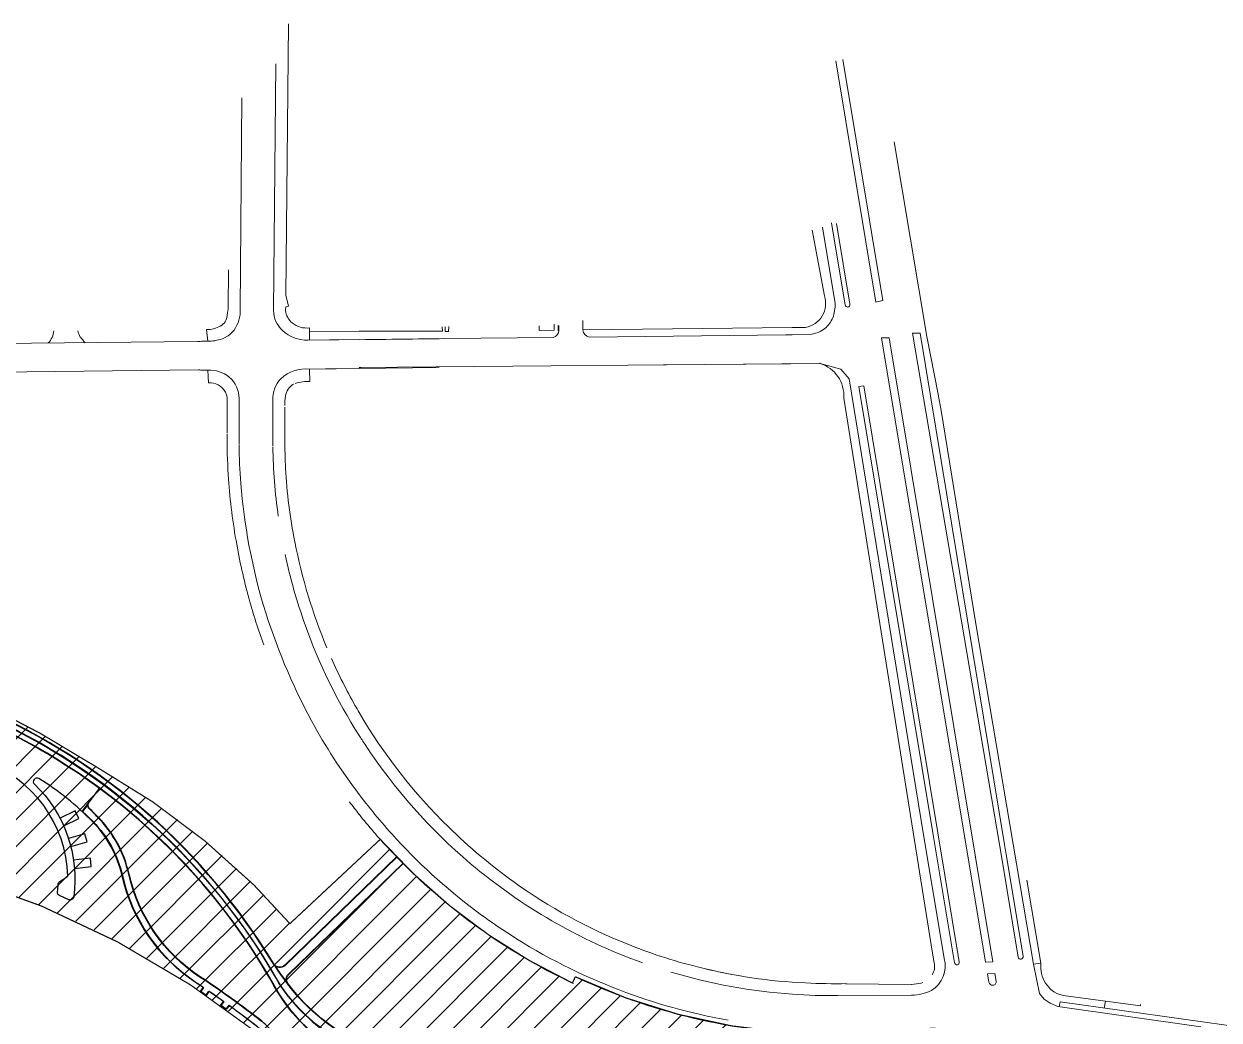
# Model space of a CAD drawing. Extents: x 216 to 1057, y -885 to -291.
# Drawn here: x 1015.8 to 1029.27, y -654.88 to -643.67 of the extents above; entities that cross this region are included whole.
import ezdxf

# ---------------------------------------------------------------- set-up
doc = ezdxf.new("R2010")
doc.units = 0
doc.header["$LTSCALE"] = 1000
doc.header["$MEASUREMENT"] = 0
doc.linetypes.add('2', pattern=[0])
doc.linetypes.add('ACAD_ISO05W100', pattern=[34, 24, -3, 0.5, -3, 0.5, -3])
doc.layers.get('0').update_dxf_attribs({"linetype": 'CONTINUOUS'})

# ---------------------------------------------------------------- blocks, each defined once
blk = doc.blocks.new('索引图')
h = blk.add_hatch()
h.set_pattern_fill('ANSI31', color=251, scale=5000)
h.set_pattern_definition([(45, (-343244937.3183714, -671142701.8827525), (-5612.66007566822, 5612.660075668221), [])])
edge = h.paths.add_edge_path()
edge.add_arc((1049818.492525518, 988927.8444814682), 11268.47745668729, -106.46898487249467, 20.869026845496478, ccw=False)
edge.add_arc((1034227.327120602, 934348.5360987186), 45494.65063801684, 74.18782831914484, 102.2662090585989)
edge.add_arc((1017308.748115778, 1010607.618821263), 32619.61583907291, 205.5192727609332, 282.8472438422083, ccw=False)
edge.add_arc((970318.7934205532, 989329.7682939768), 18981.44955705814, 22.37249009623707, 59.89109240701482)
edge.add_arc((973851.0683149099, 994213.2476414442), 12999.06104715039, 62.5626908488738, 86.5706189984306)
edge.add_arc((973685.6018460989, 1016437.213779211), 9296.140183171272, 192.5453006417377, 275.8223905356724, ccw=False)
edge.add_arc((954628.9266605377, 1011800.403809547), 10319.96742728737, 14.69315915671661, 56.21285448726997)
edge.add_arc((963307.8783435822, 1025471.954512715), 5881.954347866851, 141.4984705032354, 240.0118543902008, ccw=False)
edge.add_arc((720898.7439210415, 728863.1606520414), 383032.7174504229, 51.62174755896319, 83.16275166104701)
edge.add_line((766498.588312149, 1109171.873185635), (767320.7709230781, 1304087.82815671))
edge.add_line((767320.7709230781, 1304087.82815671), (779879.0813863873, 1304211.404694676))
edge.add_line((779879.0813863873, 1304211.404694676), (779852.6816285849, 1299210.117247462))
edge.add_line((779852.6816285849, 1299210.117247462), (779258.6816285849, 1186680.117247462))
edge.add_line((779258.6816285849, 1186680.117247462), (790471.6816285849, 1187820.117247462))
edge.add_line((790471.6816285849, 1187820.117247462), (818624.6816287041, 1178369.117247462))
edge.add_arc((630802.8489080667, 731309.7587780952), 484911.4463915871, 57.49718364309342, 67.21139541464618, ccw=False)
edge.add_arc((739827.6275250316, 870075.2217220068), 309786.1233966591, 45.5445608235284, 60.713962391380505, ccw=False)
edge.add_line((956787.6816287041, 1091199.117247701), (971748.6816285849, 1075142.117247462))
edge.add_line((971748.6816285849, 1075142.117247462), (1009430.686487854, 1110284.626204967))
edge.add_arc((1197522.213606536, 1278278.664226651), 252191.2357411913, 221.769650180882, 244.6600584270022)
edge.add_line((1089587.389427602, 1050352.156083941), (1090780.86523217, 1053000.297339678))
edge.add_arc((1197268.770765543, 1277806.618627787), 248751.9972100266, 244.6536781972822, 265.7263997386773)
edge.add_arc((1201333.314876676, 1357659.494674325), 328691.2112409968, 266.0571351428887, 271.4097181925721)
edge.add_line((1209419.691130519, 1029067.767958403), (1238585.251038492, 1029378.617993832))
edge.add_line((1238585.251038492, 1029378.617993832), (1238561.991430461, 1031551.957717061))
edge.add_arc((1239356.309545994, 1019474.848311663), 12103.20258686207, 8.016353120808219, 93.76295523009452, ccw=False)
edge.add_line((1251341.243343234, 1021162.709305406), (1253081.713863254, 1010715.869194388))
edge.add_line((1253081.713863254, 1010715.869194388), (1248614.709583282, 1009971.654754519))
edge.add_line((1248614.709583282, 1009971.654754519), (1252120.73588258, 988777.8845130205))
edge.add_arc((1102683.831081092, 173834.3783015013), 828531.4157187846, 79.60906109770198, 83.66670353903916)
edge.add_arc((1180181.417539537, 872078.2570126057), 126000.0000052878, 83.66670353939249, 93.82950307372903)
edge.add_arc((1113126.581506252, 1873836.535728216), 878000.0000000453, 270.229189137843, 273.8295030740768, ccw=False)
edge.add_arc((1115786.644278288, 1208841.85583353), 212999.9998329859, 265.8623730915656, 270.2291891386719, ccw=False)
edge.add_arc((1086014.482421875, 797288.8268874884), 199628.4980392108, 85.86237309329262, 93.15798984370933)
edge.add_arc((1077220.641407013, 956674.9170763493), 40000.00000241262, 93.15798984428041, 114.9497272338299)
at = {"color": 251, "linetype": '2', "lineweight": 13, "ltscale": 0.07}
for p, q in [((971123.804641366, 1450230.654019952), (970054.3615464568, 1337212.039386392)), ((964913.7964915633, 1330832.306934118), (965911.7574329376, 1433634.001485109)), ((951020.0926338434, 1331033.439640641), (951721.9848940372, 1419424.600278497)), ((946118.0344268084, 1347668.913082719), (946010.9694414735, 1332084.505547881)), ((970054.3615464568, 1337212.039386392), (971088.9212074876, 1332543.145329237)), ((970004.4654544592, 1332294.105745912), (969958.723141551, 1330778.181120038)), ((971088.9212074876, 1332543.145329237), (970004.4654544592, 1332294.105745912)), ((936969.143328011, 1322806.815700173), (937535.3549787402, 1317946.767818213)), ((979897.5541415811, 1323471.167724609), (979935.3253936172, 1318369.074632883)), ((935585.3064760566, 1317940.769838691), (938840.3661238551, 1317949.407256246)), ((988229.5700880885, 1318482.072128534), (979219.4454503655, 1318437.369887471)), ((979979.4111585617, 1306253.936080337), (986551.7435666919, 1306420.048551202)), ((979979.4111585617, 1306253.936080337), (980125.256785214, 1301192.647698879)), ((991033.426431179, 1306470.401809573), (986551.7435666919, 1306420.048551202)), ((937628.4679628611, 1305846.540408731), (934645.4333857298, 1305923.196392179)), ((937463.4894028902, 1305858.838888884), (937837.9030857682, 1300558.135797381)), ((945571.00516361, 1292301.107616186), (945549.9084418416, 1287272.121283293)), ((950572.7925463319, 1275031.976119637), (950594.2148799896, 1294062.030010939)), ((964598.7097769976, 1274395.602517366), (964593.9638453722, 1293332.70316267)), ((945549.9084418416, 1287272.121283293), (945556.2896696329, 1279743.073070645))]:
    blk.add_line(p, q, dxfattribs=at)
at = {"color": 251, "linetype": 'Continuous', "lineweight": 13}
for p, q in [((1216194.701168895, 1334283.235456824), (1199436.049354136, 1434832.583684087)), ((1202432.016145051, 1435359.166757703), (1219126.937916577, 1334929.874756932)), ((1237437.484902859, 1319963.091137409), (1223859.119904876, 1401063.03672266)), ((1197652.794050932, 1367251.48832202), (1203357.900997877, 1333020.005947471)), ((1205371.551558554, 1333374.36522007), (1199797.493344486, 1367079.608013034)), ((1194733.948970079, 1336868.038079262), (1189588.270389676, 1364219.061616421)), ((1193909.671780825, 1365535.251002789), (1199145.099450648, 1333693.629507899)), ((1216194.701168895, 1334283.235456824), (1219126.937916577, 1334929.874756932)), ((1093944.679506779, 1322682.869363666), (1093951.816301703, 1326628.329295278)), ((1000685.250017524, 1322141.559382915), (979908.5360349417, 1321987.747532368)), ((1035333.304442108, 1322078.885838151), (1000685.250017524, 1322141.559382915)), ((1035311.529007912, 1323992.61949265), (1035333.304442108, 1322078.885838151)), ((1036487.195905626, 1322015.798313141), (1036465.384256065, 1324005.157452106)), ((1037966.203639328, 1322016.123005271), (1036487.195905626, 1322015.798313141)), ((1037985.080904961, 1324021.670691729), (1037966.203639328, 1322016.123005271)), ((1075757.125134468, 1322424.766743183), (1075739.233915269, 1324431.912703991)), ((1081968.290276229, 1322499.532015562), (1075757.125134468, 1322424.766743183)), ((1081928.821417749, 1325004.615448475), (1081968.290276229, 1322499.532015562)), ((1083583.172775209, 1324517.146060467), (1083622.088420093, 1322383.539980292)), ((1083622.088420093, 1322383.539980292), (1083962.166728079, 1322425.925031781)), ((1083962.166728079, 1322425.925031781), (1083910.056374907, 1324520.698025584)), ((1181270.776160121, 1323610.913655281), (1093944.679506779, 1322682.869363666)), ((1186826.994279623, 1323716.863770723), (1181270.776160121, 1323610.913655281)), ((1234613.464133084, 1321330.405056238), (1231490.144156992, 1321336.054711223)), ((1231490.144156992, 1321336.054711223), (1267743.798702776, 1108127.753158569)), ((1269827.417643368, 1108123.984390497), (1234613.464133084, 1321330.405056238)), ((992113.1931216121, 1318525.673684239), (1036327.779925466, 1319022.072221637)), ((1000678.834549963, 1318594.869023204), (1034047.19667989, 1318897.203958631)), ((1036327.779925466, 1319022.072221637), (1081570.931815326, 1319538.236547351)), ((1096674.266155303, 1319682.917543769), (1178458.256737411, 1320566.986602783)), ((1178458.256737411, 1320566.986602783), (1181203.266267419, 1320565.021274209)), ((1181203.266267419, 1320565.021274209), (1189475.984060049, 1320940.05892849)), ((1221706.852867663, 1319297.492493033), (1218583.532873094, 1319303.142144561)), ((1218583.532873094, 1319303.142144561), (1261929.670028806, 1059075.764710307)), ((1257697.943099439, 1102914.625783563), (1221706.852867663, 1319297.492493033)), ((1242177.854994535, 1295852.61032784), (1237437.484902859, 1319963.091137409)), ((1034025.592099726, 1306953.433673382), (1000657.098697603, 1306578.52709949)), ((1000657.657870889, 1306887.655948281), (1001524.427226186, 1306919.793038845)), ((1192906.8197999, 1308677.794764042), (1000659.282693863, 1307004.137462974)), ((1179228.446673274, 1308507.536038756), (1127543.531443894, 1308131.024338841)), ((1180612.499390244, 1308533.032620788), (1179228.446673274, 1308507.536038756)), ((1192906.8197999, 1308677.794764042), (1201582.948039353, 1306260.390039563)), ((1201582.948039353, 1306260.390039563), (1205010.258986712, 1302211.35491693)), ((1205010.258986712, 1302211.35491693), (1235907.185928166, 1113026.685137391)), ((1209104.423926055, 1299026.389966726), (1211129.238151789, 1299354.699928999)), ((1239964.587243795, 1113019.34625864), (1209104.423926055, 1299026.389966726)), ((1211129.238151789, 1299354.699928999), (1242025.219424069, 1113015.619065166)), ((1239812.234190345, 1062762.786602139), (1202819.768964827, 1294249.795240402)), ((1243311.086774051, 1289896.532320976), (1257868.720716715, 1200094.775817871)), ((1257868.720716715, 1200094.775817871), (1281929.2755633, 1058252.586963177)), ((1235907.185928166, 1113026.685137391), (1243573.619593561, 1067389.00514698)), ((1249004.202609181, 1058851.142316818), (1239964.587243795, 1113019.34625864)), ((1242025.219424069, 1113015.619065166), (1250975.773429871, 1059161.577746749)), ((1267743.798702776, 1108127.753158569), (1268575.544959128, 1103218.952358723)), ((1270527.902553201, 1103964.424546361), (1269827.417643368, 1108123.984390497)), ((1264957.992767692, 1059246.288099408), (1257697.943099439, 1102914.625783563)), ((1268575.544959128, 1103218.952358723), (1275529.45737946, 1061134.176082492)), ((1277554.239876807, 1061561.51581192), (1270527.902553201, 1103964.424546361)), ((1279119.508858621, 1093219.833845496), (1284929.057653904, 1058677.163169742)), ((1243573.619593561, 1067389.00514698), (1244684.285615742, 1060566.963988423)), ((1239812.234190345, 1062762.786602139), (1240466.090633214, 1058811.585262418)), ((1261929.670028806, 1059075.764710307), (1264957.992767692, 1059246.288099408)), ((1284929.057653904, 1058677.163169742), (1281929.2755633, 1058252.586963177)), ((1281929.2755633, 1058252.586963177), (1284395.492537022, 1046001.00632906)), ((1284929.057653904, 1058677.163169742), (1284989.276351571, 1057349.148470998)), ((1284989.276351571, 1057349.148470998), (1284997.007212639, 1056342.556328058)), ((1089587.068444192, 1050351.443870544), (1090780.86523217, 1053000.297339678)), ((1262780.765046895, 1054150.202062488), (1265798.082347214, 1054317.74534893)), ((1263330.619769454, 1050751.191481948), (1262780.765046895, 1054150.202062488)), ((1265798.082347214, 1054317.74534893), (1266325.385599911, 1051166.776736021)), ((1284997.007212639, 1056342.556328058), (1285090.437269509, 1055317.538538098)), ((1285090.437269509, 1055317.538538098), (1285273.939796329, 1054284.783963203)), ((1285273.939796329, 1054284.783963203), (1285550.116877437, 1053255.99889183)), ((1285550.116877437, 1053255.99889183), (1285919.539318562, 1052243.5351578)), ((1285919.539318562, 1052243.5351578), (1286380.582740664, 1051259.94438076)), ((1231099.778371036, 1049817.483794928), (1203495.182563245, 1050113.41431272)), ((1235063.612593055, 1050268.316444039), (1235803.196090341, 1050588.980259895)), ((1286380.582740664, 1051259.94438076), (1286929.383036554, 1050317.488318324)), ((1286929.383036554, 1050317.488318324), (1287559.923134506, 1049427.643177152)), ((1287559.923134506, 1049427.643177152), (1288264.249340296, 1048600.638667345)), ((1288264.249340296, 1048600.638667345), (1289032.801263988, 1047845.070207715)), ((1289032.801263988, 1047845.070207715), (1289854.827092171, 1047167.614641666)), ((1289854.827092171, 1047167.614641666), (1290718.847710013, 1046572.86800921)), ((1231046.59378165, 1045292.558566213), (1199905.189643621, 1045150.884050488)), ((1284395.492537022, 1046001.00632906), (1286322.147285998, 1043659.189978838)), ((1286322.147285998, 1043659.189978838), (1288859.658237636, 1041926.268291712)), ((1290718.847710013, 1046572.86800921), (1291613.130321205, 1046063.310097933)), ((1291613.130321205, 1046063.310097933), (1292069.318431854, 1045851.494466424)), ((1292069.318431854, 1045851.494466424), (1294335.550227046, 1045180.205907702)), ((1293081.903582931, 1042537.340934396), (1292673.260216355, 1040524.070583344)), ((1493629.755780816, 1014294.475500941), (1293081.903582931, 1042537.340934396)), ((1294335.550227046, 1045180.205907702), (1326578.999730945, 1040844.746084452)), ((1311932.289015591, 1042814.1453439), (1311406.100858808, 1039956.770490408)), ((1288859.658237636, 1041926.268291712), (1292093.784275353, 1040618.985912323)), ((1351739.934412539, 1032065.005993009), (1292093.784275353, 1040618.985912323)), ((1326578.999730945, 1040844.746084452), (1326540.09395653, 1041449.819291472))]:
    blk.add_line(p, q, dxfattribs=at)
at = {"color": 251, "linetype": '2', "lineweight": 13}
for p, q in [((933205.244905889, 1317897.600100875), (780151.4806171656, 1316232.781312943)), ((935470.0156062841, 1317940.463909507), (935585.3064760566, 1317940.769838691)), ((988229.5700880885, 1318482.072128534), (992112.4388974309, 1318517.25296402)), ((990952.6141944528, 1306465.206032157), (1000566.460838556, 1306766.517032027)), ((780129.7408576608, 1304214.268471599), (933637.6496602893, 1305957.759722352))]:
    blk.add_line(p, q, dxfattribs=at)
at = {"color": 251, "linetype": 'ACAD_ISO05W100', "ltscale": 0.03, "const_width": 500}
for points in [[(1060347.726134598, 992942.0472413301, -0.6208602715770115), (1046623.921101451, 978121.6750580072, 0.1231317320040606), (1024561.800983965, 978804.5912675858, -0.3508219991150243), (987871.4882675409, 996554.6095306873, 0.1651840496956864), (979840.747114718, 1005750.116193295, 0.1051392106171232), (974628.6495071054, 1007189.031070471, -0.3802493196989968), (964611.4109606147, 1014417.98568964, 0.1831721696303973), (960367.9551555514, 1020377.424249887, -0.4584343143860274), (958704.7106399536, 1029133.680068016, 0.1384991015181123), (766498.588312149, 1109171.873185635)], [(818624.6816287041, 1178369.117247462, -0.04241164678830221), (891365.6816285849, 1140267.117247462), (891365.6816285849, 1140267.117247462), (891365.6816285849, 1140267.117247462, -0.06628582805920989), (956787.6816287041, 1091199.117247701), (971748.6816285849, 1075142.117247462), (1009430.686487854, 1110284.626204967, 0.1002116956567325), (1089587.389427602, 1050352.156083941), (1090780.86523217, 1053000.297339678, 0.09220708769554059), (1178731.95762521, 1029746.257677913, 0.02335929675467539), (1209419.691130519, 1029067.767958403), (1238585.251038492, 1029378.617993832), (1238561.991430461, 1031551.957717061, -0.39263381448174), (1251341.243343234, 1021162.709305406), (1253081.713863254, 1010715.869194388), (1248614.709583282, 1009971.654754519), (1252120.73588258, 988777.8845130205, 0.01770665526628222), (1194080.718944609, 997309.2812110186, 0.04437266619439054), (1171766.169193089, 997796.9254616499, -0.01571062546696639), (1116638.664387405, 995843.5600878, -0.01905613561850731), (1100418.169961989, 996397.0161079168, 0.03184389035953542), (1075017.064695954, 996614.1740783453, 0.09537198587863135), (1060347.726134598, 992942.0472413301)]]:
    blk.add_lwpolyline(points, format="xyb", dxfattribs=at)
at = {"color": 251}
for points in [[(1016375.437951028, 1102824.904461861), (969741.8851175308, 1057710.662218809, -0.4818206991470801), (964855.8170170784, 1058345.266430855, 0.1548283177842877), (843803.0204826593, 1164503.387272835, 0.08187367446735877), (776512.0391656756, 1181638.096227646, 0.001680698963398093), (776512.0391656756, 1181638.096227646, 0.02149187837066414), (767940.0684645176, 1182006.721999526), (748435.2938690186, 1182006.721999526, 0.02149187836614636), (739863.3231696486, 1181638.096227765, 0.001894232401151912), (739863.3231696486, 1181638.096227765, 0.1552603314565006), (620340.7390226722, 1131945.809722424), (588410.9002167583, 1104938.147261381), (577823.794598937, 1095983.107534766, 0.04955000715648913), (557439.2964587808, 1074948.390152216, 0.1257098452073868), (527497.0370032787, 1008002.628129005, -0.01090929499231327), (526620.2816479802, 1003499.278469563, -0.1409582853814632), (499048.0317943096, 952322.1125030518)], [(1016271.173276007, 1102932.741743684), (969637.5898146033, 1057818.469870567, -0.4818206991280234), (964984.1916236877, 1058422.854834437), (964984.1916236877, 1058422.854834437, 0.1548283177843614), (843863.185864985, 1164640.792246461, 0.0818736744683206)], [(988777.5201740861, 1028738.504468799, -0.1025609221818195), (967325.8593652844, 1050241.750565052, 0.1627953229228013), (843020.8705124259, 1162717.122616053), (843020.8705124259, 1162717.122616053, 0.0818736744678393), (776344.6346299052, 1179695.29522872, 0.001680698963445967), (776344.6346299052, 1179695.29522872, 0.02149187837067108), (767940.0684645176, 1180056.721999526), (748435.2938690186, 1180056.721999526, 0.02149187836607641), (740030.727705121, 1179695.29522872, 0.001894232401185317), (740030.727705121, 1179695.29522872, 0.1552603314550773), (621600.0575383902, 1130456.979014874), (579083.113114655, 1094494.276827097, 0.1196672096917234), (538407.1345726252, 1038766.800218582)], [(1075059.231250346, 1000971.140857577), (1074723.299150646, 1001319.202730536, 0.2387013070875845), (1058383.217026472, 1006998.311952353, -0.1982477349039462), (985370.0606487393, 1026209.173926473, -0.1027349101753227), (965360.9101102352, 1049145.600318074), (965360.9101102352, 1049145.600318074, 0.1627871553805987), (842118.3897792697, 1160656.048011303, 0.01398994801638146), (831266.9532885551, 1165050.030932665), (831998.9547506571, 1167018.323620081, -0.013991729021792), (842960.7051302195, 1162579.717642426, -0.1628002207185335), (967197.6073000431, 1050163.796479464, 0.1024376624318129), (988660.2800855637, 1028636.113204479)], [(892296.747281313, 1131505.1386621, 0.03986716890733907), (856863.3548945189, 1153475.644230723, 0.03963515513866551)], [(879090.5398465991, 1094873.087218523, 0.3151643716432308), (843938.8748515844, 1142718.073502779, 0.5561057357462769), (833443.1139763594, 1134082.00671947, 0.05414525457035703), (836462.4968422651, 1121792.949886203, -0.1801729313998131), (836257.3352143764, 1094111.648742318)], [(935550.2557474375, 1048511.282776952, 0.002176789991081516), (932758.931232214, 1050368.144345641, -0.1934695288914316), (901745.5153669715, 1095128.583129287), (901745.5153669715, 1095128.583129287, 0.1386358316864071), (889502.9737464786, 1117579.632735968, 0.05993934359184788), (866998.2953541279, 1135641.66695261, 0.9019459649243369), (865169.63747257, 1133283.525003433, -0.2404299116711835), (881601.2554647923, 1086275.718626142, -0.5036303094364692), (879488.3306193948, 1085115.729321122), (875675.2556095123, 1086869.206749201, -0.3232526441753628), (874811.1582763195, 1088397.918415666, 0.01644434633969135), (875055.7672623992, 1091529.861218691, -0.2433960966458226), (875743.8821732998, 1092724.56278336), (879090.5398465991, 1094873.087218523)], [(1044710.149124861, 988452.8203125, -0.2893900401550884), (995821.8718063831, 999858.6083921194, 0.02443230069974892), (968073.7547895312, 1025385.964065671, -0.08012016107967254), (965043.0170145035, 1028869.40505445, 0.08789519337260891), (960032.6719530821, 1034451.698192239, 0.02034028015907915), (934409.6495559216, 1052873.165107131, -0.1934695288912568), (904670.7576303482, 1095794.133803725, 0.006914025307502326), (904670.7576303482, 1095794.133803725, 0.1386358316890317), (891646.7771830559, 1119678.22913003, 0.009789444615391532), (888189.0880978107, 1123074.758728743, -0.3814405526302908), (887962.6911011934, 1125729.051765323), (892296.747281313, 1131505.1386621)], [(1074951.301255584, 1000866.972166419), (1074615.369155884, 1001215.034039378, 0.2387013070937617), (1058403.277231097, 1006849.65937686, -0.1982477349024854), (985279.4375331402, 1026089.643800855, -0.1027348815637785), (965230.1884965897, 1049072.034974813, 0.1062678780557272), (892296.7472812533, 1131505.1386621)], [(959940.2310644984, 1034333.568254828, 0.02034028015767725), (934327.1136397123, 1052747.914069057, -0.1934695288937964), (904524.4955171943, 1095760.856269956, 0.138635831690295), (891539.5870112181, 1119573.299310327, 0.009789444607271823), (888086.0877268314, 1122965.713217258, -0.2349362756369253), (887425.2108956575, 1124762.81420207), (885274.9897170067, 1121897.169674397, -0.01249748725306754), (889610.1639183164, 1117684.562555671, -0.138635831691386), (901891.7774800658, 1095161.860663056, 0.193469528891188), (932841.4671484232, 1050493.395383716, -0.002274908224664607), (935759.364089489, 1048551.508458734), (934631.4520224929, 1046899.832185864, -0.001761580704026224), (936867.1142143607, 1045385.921264291), (937994.995331049, 1047037.552214503, -0.004906727581415823), (944197.5120894313, 1042715.651413321), (943026.0104862452, 1041094.601094842, -0.0017615806471077), (945220.5591310263, 1039521.684072256), (946392.0285878778, 1041142.689908624, -0.0096513190215388), (958276.2950698733, 1032207.229381204, -0.08789519340244258)], [(1015032.954631329, 1020160.950403333, -0.1670494341473182), (970851.4877139926, 1049925.475856543, -0.3789345445516679), (971174.8358203173, 1054088.006815195), (1018897.084420502, 1100255.475363255)], [(1015071.77839613, 1020305.839033961, -0.1670494341453179), (970971.1805458665, 1050015.883964539, -0.3789345445600379), (971279.131123364, 1053980.199163318), (1019002.957041085, 1100149.193640471)], [(964856.813307941, 1058343.641422153, 0.03139529491765609), (970917.8061290383, 1049837.938953757, 0.03139529491765609)], [(965527.4139077663, 1057561.154120684, 0.02540087900555396), (970425.9063634276, 1050690.904462337, 0.02540087900555396)], [(943987.4065804482, 1042681.009252429, 0.004711248898024721), (938034.2930365205, 1046829.112944841, 0.004808645378331106)], [(1045694.150309086, 985618.7875552177, -0.2893900401541994), (993685.344651103, 997752.6046611071, 0.02443230069859094), (966152.8682970405, 1023081.578012347, -0.08012016107184684), (962495.0813271403, 1027285.730929732, 0.08789519338886943), (958183.8541812897, 1032089.099443793, 0.009553953651089886), (946425.7609212995, 1040933.277949929, 0.009553953651089886)]]:
    blk.add_lwpolyline(points, format="xyb", dxfattribs=at)
for points in [[(877384.7078784704, 1115924.045740485), (883712.6294695139, 1118981.771057367), (882189.8500630856, 1122133.142644405), (875861.9284720421, 1119075.417327523)], [(885073.7098202109, 1121878.846269965), (887962.691101253, 1125729.051765442)], [(880401.7490279078, 1107231.569538832), (887152.2335974574, 1109186.878683805), (886178.469053328, 1112548.69108367), (879427.9844837785, 1110593.381938696)], [(881919.185590446, 1098180.365539789), (888901.3838358521, 1098981.104846239), (888502.6072291732, 1102458.313096762), (881520.408983767, 1101657.573790312)], [(934422.3403004408, 1046859.601554513), (935550.2557474375, 1048511.282776952)], [(936906.4120058417, 1045177.482120514), (938034.2930365205, 1046829.112944841)], [(942815.9014666677, 1041059.954076171), (943987.4065804482, 1042681.009252429)], [(945254.2915537357, 1039312.272237062), (946425.7609212995, 1040933.277949929)]]:
    blk.add_lwpolyline(points, dxfattribs=at)
at = {"color": 251, "linetype": 'Continuous', "lineweight": 13}
for centre, radius, start, end in [((1185012.759034991, 1333760.205258369), 10205.85689898204, 280.3431600397169, 17.83254934791116), ((1182993.037131727, 1333072.813128114), 16163.93875332804, 340.5964777032191, 2.304765355134744), ((1204414.432012141, 1333274.979848027), 1086.85886335019, 193.6714705378601, 276.4946562640823), ((1204363.837031007, 1333202.615940571), 1022.242604673361, 279.7660818640496, 9.775874597619303), ((1184633.956445396, 1334340.980445504), 15141.37804857595, 312.6638338818317, 333.9850258493784), ((865196.4317598939, 1322912.636238694), 8070.334971369503, 315.2444377352192, 355.1594945154583), ((892109.3393542767, 1324439.795439601), 9137.525875501638, 193.4442572385467, 211.2538388011311), ((1080624.479810059, 1322755.884036422), 3353.94636735564, 286.4945770300789, 354.4578015581348), ((1187511.233848453, 1333265.350497842), 12480.86915361519, 279.160842041919, 306.2612576112759), ((927610.7948819995, 1354094.954656959), 55306.83227734156, 218.5407125930561, 221.6875905238739), ((1188709.360357583, 1295174.462805033), 14140.62964363105, 356.3543587367517, 72.83598172111513), ((1301193.984186292, 1303995.453881621), 59575.05979885809, 187.959510802728, 193.7929829169635), ((1188457.239641309, 1270542.172000289), 240276.8980121931, 218.5682174015205, 223.0894232824986), ((1197095.925477803, 1277662.515727878), 251451.9535121654, 222.9341862147063, 244.7913980905209), ((1194294.26263082, 1272298.779221773), 221340.849626023, 234.3179327712843, 248.3818359611486), ((1190785.645875216, 1259139.842250943), 207824.0480178178, 247.9377852008906, 251.8737751759466), ((1184452.519016027, 1235490.276164889), 183385.5727116888, 251.4416670479652, 256.7021441049386), ((1192895.56516403, 1253828.161393046), 203219.5686854892, 255.5847749589351, 259.3998734314745), ((1250089.102345109, 1059119.344508767), 1117.556356020403, 193.989533321558, 277.4338211559394), ((1250046.71089226, 1058946.450233221), 953.641175851163, 281.2881607416295, 13.14089454567109), ((1276576.279856145, 1061424.911030173), 1086.44232399708, 195.6252470893246, 279.1469327744584), ((1276550.945743918, 1061356.952256083), 1023.933089882539, 281.1450391892776, 11.62781597046778), ((1197509.434248209, 1278349.768846989), 249345.1133475464, 244.7607646901726, 253.7941644245067), ((1228508.307484984, 1090253.282389641), 40518.63112567332, 273.7706190436837, 279.4141204951557), ((1197544.785503626, 1279442.480629802), 250403.9261856901, 253.8566156486393, 265.6913125515736)]:
    blk.add_arc(centre, radius, start, end, dxfattribs=at)
at = {"color": 251, "linetype": '2', "lineweight": 13, "ltscale": 0.07, "extrusion": (0, 0, -1)}
for centre, radius, start, end in [((-797841.492128253, 1348484.915789247), 149073.885893026, 186.2125366509844, 187.5648446837508), ((-940245.5484631062, 1329004.93603766), 5353.015217412718, 184.3177597811112, 242.7522093851404), ((-976209.60206604, 1330897.791824818), 11295.95931324052, 311.5860891316142, 359.5642024160379), ((-937053.6160512567, 1334584.76456356), 11778.21406048441, 241.3185355792204, 270.3072848667902), ((-978614.8050527573, 1332624.108437538), 14199.57242838302, 267.4558851680237, 314.2014311722187), ((-978072.6316716671, 1291751.340146184), 14627.36253496282, 46.23128468648245, 97.38656057259726), ((-976843.8884040117, 1293867.494071364), 12261.55344527287, 357.3966041333532, 43.55644151168776), ((-979606.3544182181, 1282913.453088164), 18286.50012606593, 72.11091364272527, 91.52241313275016), ((-938232.6005493402, 1292008.511893511), 8558.702343924515, 87.2531504829264, 114.2765790784503), ((-938199.3874786496, 1293278.769322753), 7436.142484751406, 118.5537539355169, 187.4511310080464), ((-976290.4134203196, 1294464.678084016), 6375.482343761209, 5.931818433018448, 60.90285295863004), ((-979606.3544223309, 1282913.453089595), 18286.5001255031, 69.38924772738187, 69.52347483074209), ((-985390.7082416415, 1292040.47097826), 15747.45763182534, 356.7404331016253, 11.22934415686441), ((-1390127.546109736, 1282211.937980771), 420554.6533005633, 357.6128139528366, 1.117359984735687), ((-1135640.581878364, 1274889.897801518), 185067.259225145, 355.0040408962397, 359.9403451173439), ((-1200969.109406888, 1278017.289513946), 236397.4015343232, 351.9634880581339, 359.0185358044796), ((-1179989.336858451, 1276071.811321259), 210351.2089976094, 348.5482179240443, 357.0033091040219), ((-1200054.445398271, 1278483.725389957), 249560.0696148764, 343.5437866533222, 355.4431703676495), ((-1196754.388646364, 1277606.997487664), 227097.6089275421, 337.3434490524051, 349.0007577400064), ((-1198538.776345253, 1278252.053884864), 234025.5991751133, 340.3908184655912, 347.8515028038263), ((-1216294.943752408, 1285744.868567705), 267198.6310409704, 331.8492406768589, 343.0302280025974), ((-1192672.226673365, 1276039.699249506), 227757.0891226591, 327.4911380619267, 340.4226531935698), ((-1196754.388646364, 1277606.997487664), 227097.6089274718, 330.6036933565983, 336.1057743900539), ((-1196908.68254751, 1277978.461945891), 227414.0550583734, 329.6770834389778, 330.5410916617823), ((-1203400.116968811, 1282479.068163872), 254302.5195524463, 322.8843309086816, 331.1325628134633)]:
    blk.add_arc(centre, radius, start, end, dxfattribs=at)
at = {"color": 251, "linetype": '2', "lineweight": 13, "ltscale": 0.07}
for centre, radius, start, end in [((939252.3437740207, 1329714.273890972), 11615.63031996354, 299.3612178316698, 345.3561082685954), ((938274.6996150613, 1330455.839036584), 12758.43336884538, 343.2527427065955, 2.698416722095533), ((977510.0486980677, 1331466.945403814), 7582.647749000778, 185.3152306556248, 230.9111896589775), ((978902.0113632679, 1333319.386432409), 9898.378323781306, 231.4425626449275, 275.875982492822), ((937253.378507793, 1336055.572419643), 18175.52284517828, 275.1127586911272, 295.0849829028088), ((938281.9889602661, 1292841.182132363), 13021.72598358146, 51.01630369072488, 92.98034102206371), ((938566.777110815, 1293900.176521897), 12028.48819392954, 0.8746260459320484, 48.8882626722625), ((1146034.033199012, 1276741.700637221), 200499.5760506954, 179.2459253466327, 184.1169207704205), ((1186581.197911978, 1276598.712145567), 240955.6137683965, 183.4081975137363, 189.9828869019753), ((1193057.117209673, 1276630.767109394), 247343.3408145503, 189.7328229611722, 195.5184505974058), ((1183808.743337393, 1273487.086540103), 237592.7735866923, 195.3804391810921, 200.2220077363785), ((1215407.718618453, 1291196.243333101), 274226.9374638835, 217.0541443659103, 218.4448172379664)]:
    blk.add_arc(centre, radius, start, end, dxfattribs=at)
at = {"color": 251, "linetype": 'Continuous', "lineweight": 13, "extrusion": (0, 0, -1)}
for centre, radius, start, end in [((-1097277.465690732, 1322973.524529099), 3345.425834999905, 280.2838971185697, 354.9121538701722), ((-1196908.68254751, 1277978.461945891), 227414.0550588395, 314.335895404748, 329.6770834389778), ((-1192672.2266801, 1276039.699249506), 227757.0891227028, 326.3526293137022, 327.4911380619267), ((-1195278.021257579, 1275884.922622323), 229848.748555068, 310.1787490101642, 326.7437189733923), ((-1203400.116968811, 1282479.068163872), 254302.5195524631, 317.3831286607532, 322.8843309086816), ((-1198370.155864954, 1279057.867597342), 229208.1742090765, 305.5205878782535, 314.4078136029686), ((-1195637.000107229, 1275949.610660076), 244168.2268072134, 306.1111931183328, 317.2815174369134), ((-1196875.635699928, 1277151.134636283), 231847.9851961159, 289.6796055389057, 310.2776218846512), ((-1195637.000107229, 1275949.610660791), 244168.2268074757, 302.7378884478872, 306.1111931183328), ((-1195835.937659204, 1275250.858224988), 243689.6539784717, 290.8389083453159, 302.8662832499622), ((-1196623.717285633, 1270491.495585561), 220286.0855727457, 272.5461351047649, 284.2673927796584), ((-1232868.911398053, 1057562.842450142), 12191.26337760737, 165.6308846576274, 237.6974719365362), ((-1234075.509267271, 1057258.531388879), 6576.567588539317, 166.2370103213825, 211.5117237126148), ((-1198170.959595501, 1281113.769070268), 236015.1818707327, 274.0745644202981, 286.6169330313142), ((-1196893.206181526, 1276183.744154453), 244939.683228558, 279.9583926353387, 290.9918846872151), ((-1199718.356216609, 1298185.470821381), 248100.0418660705, 269.0241202445401, 272.9643711313556), ((-1230626.142628312, 1065766.778699636), 20478.47405766053, 244.6354731069652, 268.7199263791365), ((-1264879.640932798, 1051040.320165992), 1575.768635580352, 263.2757271056888, 349.3236286377391), ((-1264959.893689632, 1050868.961421371), 1397.587269648541, 167.5927653828707, 265.7346380444594), ((-1197346.05384022, 1273092.253714561), 227955.0332820209, 269.2531215415325, 274.0146747494786)]:
    blk.add_arc(centre, radius, start, end, dxfattribs=at)
at = {"color": 251, "linetype": '2', "lineweight": 13, "extrusion": (0, 0, -1)}
for centre, radius, start, end in [((-934019.6762260199, 1334718.591829777), 16840.64261014685, 264.9558636005878, 272.6683171654413), ((-933723.047950983, 1286737.451170564), 19220.43668072194, 89.64178839296497, 92.6714558187196)]:
    blk.add_arc(centre, radius, start, end, dxfattribs=at)
at = {"color": 251, "linetype": 'Continuous', "lineweight": 13}
for p in [(1192906.8197999, 1308677.794764042), (1254700.13925463, 1102478.045997262), (1257697.943099439, 1102914.625783563)]:
    blk.add_point(p, dxfattribs=at)

msp = doc.modelspace()

# ---------------------------------------------------------------- block references
at = {"xscale": 2.700000000000001e-05, "yscale": 2.700000000000001e-05, "zscale": 2.700000000000001e-05}
msp.add_blockref('索引图', (992.5635139495978, -682.8226928765148), dxfattribs=at)

doc.saveas('drawing.dxf')
